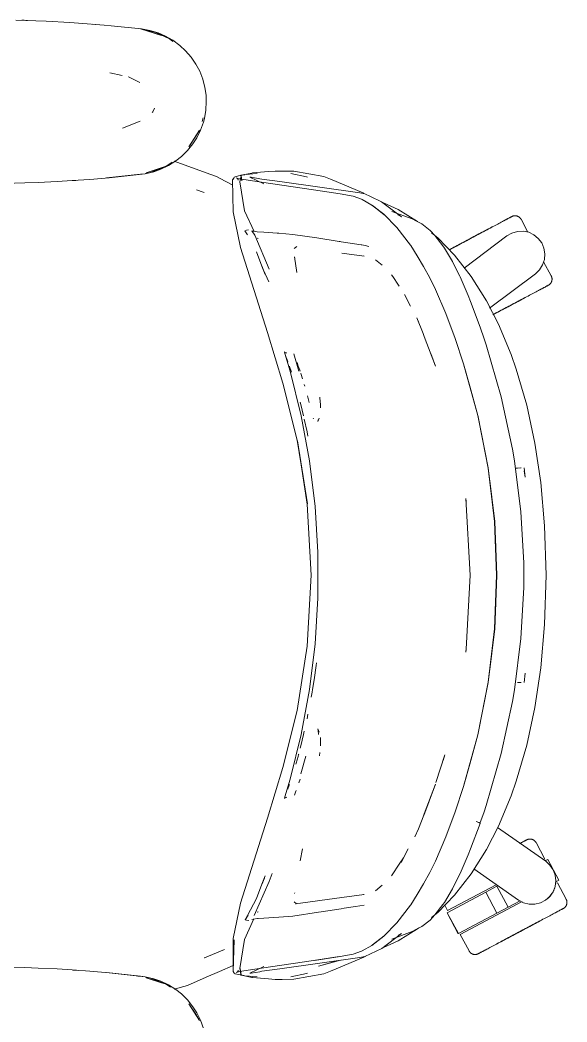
# Model space of a CAD drawing. Header units: millimetres. Extents: x 155927 to 326028, y -36033 to 97293.
# Drawn here: x 187285 to 187608, y 31866 to 32458 of the extents above; entities that cross this region are included whole.
import ezdxf

# ---------------------------------------------------------------- set-up
doc = ezdxf.new("R2010")
doc.units = ezdxf.units.MM
doc.header["$MEASUREMENT"] = 0
doc.layers.add('G-IMPT', color=8, linetype='CONTINUOUS', lineweight=9)
doc.layers.add('I-FURN', color=8, linetype='CONTINUOUS', lineweight=9)

msp = doc.modelspace()

# ---------------------------------------------------------------- linework, layer by layer
at = {"layer": 'G-IMPT'}
for p, q in [((187294.5, 32457.65), (187282.75, 32458.04)), ((187287.68, 32457.9), (187286.19, 32457.92)), ((187289.62, 32457.79), (187287.68, 32457.9)), ((187294.5, 32457.65), (187300.53, 32457.4)), ((187314.67, 32456.59), (187300.53, 32457.4)), ((187319.76, 32456.26), (187314.67, 32456.59)), ((187319.76, 32456.26), (187334.81, 32455.02)), ((187327.94, 32455.61), (187329.62, 32455.44)), ((187334.81, 32455.02), (187338.94, 32454.67)), ((187338.94, 32454.67), (187356.87, 32452.76)), ((187356.36, 32452.76), (187368.82, 32448.93)), ((187356.36, 32452.76), (187359.67, 32451.85)), ((187356.87, 32452.76), (187361.91, 32451.87)), ((187365.32, 32450.72), (187356.92, 32452.64)), ((187368.82, 32448.93), (187359.67, 32451.85)), ((187366.78, 32450.4), (187361.91, 32451.87)), ((187365.32, 32450.72), (187373.39, 32446.98)), ((187371.01, 32448.59), (187366.78, 32450.4)), ((187371.01, 32448.59), (187375.45, 32446.08)), ((187375.5, 32445.39), (187373.39, 32446.98)), ((187379.54, 32443.08), (187375.45, 32446.08)), ((187379.54, 32443.08), (187382.98, 32439.92)), ((187386.3, 32436.08), (187382.98, 32439.92)), ((187389.13, 32431.92), (187386.3, 32436.08)), ((187389.13, 32431.92), (187391.32, 32427.75)), ((187338.15, 32426.8), (187345.59, 32425.22)), ((187355.99, 32421.19), (187349.2, 32424.46)), ((187349.48, 32424.38), (187349.2, 32424.46)), ((187391.32, 32427.75), (187393.15, 32423.04)), ((187394.41, 32418.17), (187393.15, 32423.04)), ((187394.41, 32418.17), (187395.06, 32413.66)), ((187395.23, 32409.81), (187395.06, 32413.66)), ((187364.62, 32405.99), (187363.6, 32403.76)), ((187395.23, 32409.81), (187394.94, 32404.77)), ((187363.6, 32403.76), (187363.31, 32403.31)), ((187392.69, 32398.13), (187393.31, 32400.16)), ((187394.06, 32399.82), (187393.49, 32397.7)), ((187394.94, 32404.77), (187394.06, 32399.82)), ((187345.65, 32394.09), (187356.08, 32398.24)), ((187391.78, 32392.92), (187393.49, 32397.7)), ((187391.13, 32393.02), (187384.81, 32383.07)), ((187388.97, 32389.34), (187384.81, 32383.07)), ((187389.54, 32388.41), (187387.27, 32384.87)), ((187391.13, 32393.02), (187388.97, 32389.34)), ((187391.78, 32392.92), (187389.54, 32388.41)), ((187384.09, 32380.89), (187387.27, 32384.87)), ((187380.48, 32377.34), (187377.17, 32374.72)), ((187384.09, 32380.89), (187380.48, 32377.34)), ((187371.52, 32371.6), (187359.67, 32367.78)), ((187368.82, 32370.69), (187359.67, 32367.78)), ((187362.3, 32367.99), (187371.52, 32371.6)), ((187368.27, 32369.8), (187364.13, 32368.35)), ((187372.85, 32371.99), (187368.27, 32369.8)), ((187371.52, 32371.6), (187368.82, 32370.69)), ((187371.52, 32371.6), (187375.1, 32374.02)), ((187372.85, 32371.99), (187377.17, 32374.72)), ((187376.28, 32374.6), (187395.22, 32367.66)), ((187316.05, 32363.13), (187326.34, 32363.86)), ((187337.74, 32364.84), (187326.34, 32363.86)), ((187359.17, 32367.2), (187336.22, 32364.74)), ((187336.22, 32364.74), (187356.36, 32366.86)), ((187359.17, 32367.2), (187337.74, 32364.84)), ((187359.17, 32367.2), (187356.36, 32366.86)), ((187359.17, 32367.2), (187364.13, 32368.35)), ((187359.25, 32367.41), (187362.3, 32367.99)), ((187395.22, 32367.66), (187401.19, 32365.47)), ((187402.95, 32364.54), (187401.19, 32365.47)), ((187410.85, 32360.4), (187402.95, 32364.54)), ((187410.79, 32363.59), (187411.39, 32364.62)), ((187411.17, 32344.6), (187410.79, 32363.59)), ((187411.27, 32364), (187411.39, 32364.62)), ((187411.27, 32364), (187411.37, 32364.55)), ((187411.39, 32364.62), (187411.37, 32364.55)), ((187411.77, 32365.12), (187411.39, 32364.62)), ((187412.31, 32365.44), (187411.77, 32365.12)), ((187412.31, 32365.44), (187414.17, 32365.99)), ((187413.66, 32364.4), (187413.16, 32364.79)), ((187414.25, 32364.23), (187413.16, 32364.79)), ((187414.25, 32364.23), (187413.63, 32364.4)), ((187413.63, 32364.4), (187419.9, 32363.29)), ((187413.66, 32364.4), (187413.98, 32363.86)), ((187414.06, 32363.36), (187413.98, 32363.86)), ((187417.45, 32366.53), (187414.17, 32365.99)), ((187415.77, 32365.93), (187415.09, 32362.35)), ((187417.86, 32366.78), (187415.54, 32366.34)), ((187416.26, 32363.06), (187415.54, 32366.34)), ((187416.26, 32363.06), (187415.77, 32365.93)), ((187417.45, 32366.53), (187418.06, 32366.6)), ((187422.11, 32367.6), (187417.86, 32366.78)), ((187418.96, 32366.7), (187422.75, 32367.12)), ((187420.87, 32365.2), (187429.28, 32361.21)), ((187420.87, 32365.2), (187421.74, 32365.06)), ((187426.76, 32364.23), (187421.74, 32365.06)), ((187422.58, 32367.64), (187422.11, 32367.6)), ((187422.58, 32367.64), (187431.9, 32368.44)), ((187422.75, 32367.12), (187425.34, 32367.33)), ((187426.76, 32364.23), (187428.05, 32364.01)), ((187438.72, 32362.57), (187428.05, 32364.01)), ((187431.9, 32368.44), (187435.86, 32368.78)), ((187440.03, 32368.78), (187435.86, 32368.78)), ((187447, 32368.76), (187440.03, 32368.78)), ((187445.13, 32367.35), (187454.44, 32365.3)), ((187447, 32368.76), (187464.69, 32365.52)), ((187454.44, 32365.3), (187455.01, 32365.15)), ((187464.69, 32365.52), (187468.55, 32363.92)), ((187471.92, 32362.53), (187468.55, 32363.92)), ((187275.69, 32361.44), (187287.99, 32361.73)), ((187295.87, 32362.03), (187287.99, 32361.73)), ((187295.87, 32362.03), (187307.18, 32362.57)), ((187316.05, 32363.13), (187307.18, 32362.57)), ((187318.09, 32363.27), (187316.19, 32363.18)), ((187318.09, 32363.27), (187319.51, 32363.4)), ((187393.91, 32356.06), (187389.45, 32357.7)), ((187389.45, 32357.7), (187393.33, 32356.32)), ((187417.8, 32345.3), (187415.09, 32362.35)), ((187419.9, 32363.29), (187427.75, 32362.18)), ((187427.75, 32362.18), (187458.63, 32357.63)), ((187438.72, 32362.57), (187485.93, 32355.9)), ((187488.37, 32355.74), (187471.92, 32362.53)), ((187393.91, 32356.06), (187393.33, 32356.32)), ((187458.63, 32357.63), (187474.39, 32355.23)), ((187482.07, 32353.93), (187474.39, 32355.23)), ((187482.07, 32353.93), (187486.86, 32352.18)), ((187485.93, 32355.9), (187488.93, 32355.25)), ((187487.28, 32351.97), (187486.86, 32352.18)), ((187493.11, 32348.68), (187487.28, 32351.97)), ((187492.29, 32353.68), (187488.93, 32355.25)), ((187492.29, 32353.68), (187498.81, 32350.64)), ((187493.11, 32348.68), (187500.08, 32343.26)), ((187500.29, 32342.96), (187493.34, 32348.35)), ((187493.34, 32348.35), (187496.71, 32345.76)), ((187510.52, 32341.7), (187498.81, 32350.64)), ((187500, 32349.97), (187508.63, 32345.99)), ((187508.63, 32345.99), (187520.08, 32338.87)), ((187411.17, 32344.6), (187415.37, 32323.65)), ((187417.8, 32345.3), (187423.41, 32332.95)), ((187500.29, 32342.96), (187496.71, 32345.76)), ((187507.81, 32335.36), (187500.08, 32343.26)), ((187504.86, 32344.94), (187516.77, 32340.43)), ((187510.52, 32341.7), (187508.48, 32342.86)), ((187519, 32339.35), (187516.77, 32340.43)), ((187507.81, 32335.36), (187515.83, 32324.92)), ((187521.43, 32338.18), (187519, 32339.35)), ((187522.57, 32337.56), (187521.43, 32338.18)), ((187522.57, 32337.56), (187527.43, 32333.7)), ((187417.94, 32333.48), (187418, 32333.5)), ((187417.94, 32333.48), (187419.53, 32331.01)), ((187418.88, 32333.77), (187418, 32333.5)), ((187419.53, 32331.01), (187418, 32333.5)), ((187418, 32333.5), (187419.49, 32331.03)), ((187420.23, 32333.94), (187418.88, 32333.77)), ((187422.87, 32333.18), (187422.15, 32333.47)), ((187422.15, 32333.47), (187423.91, 32330.8)), ((187422.87, 32333.18), (187422.88, 32333.18)), ((187425.26, 32332.88), (187422.88, 32333.18)), ((187423.91, 32330.8), (187432.34, 32310.82)), ((187425.26, 32332.88), (187425.34, 32332.88)), ((187429.22, 32332.58), (187425.34, 32332.88)), ((187425.36, 32329.08), (187425.8, 32328.81)), ((187437.08, 32332.02), (187429.22, 32332.58)), ((187438.06, 32331.95), (187437.08, 32332.02)), ((187446.31, 32331.33), (187438.06, 32331.95)), ((187446.31, 32331.33), (187446.39, 32331.32)), ((187460.46, 32329.29), (187446.39, 32331.32)), ((187460.46, 32329.29), (187473.81, 32327.17)), ((187527.43, 32333.7), (187530.33, 32330.68)), ((187532, 32329.26), (187528.32, 32332.26)), ((187530.33, 32330.68), (187535.04, 32324.55)), ((187532, 32329.26), (187541.96, 32318.96)), ((187431.36, 32273.41), (187415.37, 32323.65)), ((187447.05, 32322.94), (187448.69, 32324.22)), ((187473.81, 32327.17), (187474.32, 32327.09)), ((187474.93, 32327), (187474.32, 32327.09)), ((187474.93, 32327), (187486.66, 32325.2)), ((187486.66, 32325.2), (187487.12, 32325.12)), ((187489.11, 32324.7), (187487.12, 32325.12)), ((187491.27, 32324.24), (187489.11, 32324.7)), ((187516, 32324.67), (187515.83, 32324.92)), ((187519.89, 32318.57), (187516, 32324.67)), ((187535.04, 32324.55), (187535.91, 32323.26)), ((187540.64, 32315.26), (187535.91, 32323.26)), ((187428.05, 32312.46), (187424.79, 32320.93)), ((187447.4, 32317.99), (187448.8, 32308.83)), ((187447.4, 32317.99), (187447.44, 32317.64)), ((187475.23, 32320.32), (187488.59, 32318.54)), ((187488.59, 32318.54), (187488.12, 32318.68)), ((187499.09, 32313.04), (187495.18, 32316.38)), ((187519.89, 32318.57), (187523.65, 32312.34)), ((187551.76, 32306.36), (187541.96, 32318.96)), ((187430.06, 32307.56), (187428.04, 32312.67)), ((187428.04, 32312.67), (187430.07, 32307.55)), ((187428.05, 32312.46), (187430.06, 32307.56)), ((187527.22, 32305.55), (187523.65, 32312.34)), ((187540.95, 32314.66), (187540.64, 32315.26)), ((187540.95, 32314.66), (187544.95, 32306.65)), ((187429.07, 32310.08), (187432.11, 32303.37)), ((187505.36, 32306.41), (187504.61, 32307.51)), ((187505.36, 32306.41), (187508.85, 32301.27)), ((187527.22, 32305.55), (187530.61, 32298.82)), ((187545.17, 32306.21), (187544.95, 32306.65)), ((187545.17, 32306.21), (187549.94, 32295.25)), ((187560.74, 32292.07), (187551.76, 32306.36)), ((187508.85, 32301.27), (187509.25, 32300.7)), ((187536.79, 32284.6), (187530.61, 32298.82)), ((187512.39, 32295.8), (187515.93, 32288.83)), ((187549.94, 32295.25), (187551.42, 32291.57)), ((187557.02, 32276.5), (187551.42, 32291.57)), ((187567.83, 32278.29), (187560.74, 32292.07)), ((187523.28, 32272.64), (187519.56, 32281.96)), ((187519.56, 32281.96), (187520.56, 32279.72)), ((187542.25, 32269.72), (187536.79, 32284.6)), ((187557.02, 32276.5), (187559.36, 32269.67)), ((187575.34, 32260.32), (187567.83, 32278.29)), ((187440.54, 32243.43), (187431.36, 32273.41)), ((187523.95, 32270.91), (187523.28, 32272.64)), ((187530.66, 32253.46), (187523.95, 32270.91)), ((187542.25, 32269.72), (187547.25, 32254.8)), ((187560.55, 32266.07), (187559.36, 32269.67)), ((187560.55, 32266.07), (187569.5, 32235.24)), ((187441.5, 32261.6), (187441.63, 32261.85)), ((187444.77, 32250.38), (187441.5, 32261.6)), ((187444.77, 32250.38), (187441.65, 32261.2)), ((187441.71, 32260.91), (187441.65, 32261.2)), ((187444.77, 32250.38), (187441.71, 32260.91)), ((187442.59, 32261.06), (187441.98, 32261.45)), ((187442.59, 32261.06), (187442.38, 32261.21)), ((187443.04, 32257.13), (187442.64, 32258.2)), ((187443.39, 32256.16), (187443.04, 32257.13)), ((187449.96, 32250.38), (187446.93, 32260.81)), ((187530.66, 32253.46), (187527.94, 32260.89)), ((187575.34, 32260.32), (187578.42, 32251.58)), ((187444.37, 32253.41), (187444.66, 32252.61)), ((187445.4, 32250.38), (187444.66, 32252.61)), ((187448.84, 32255.56), (187449.6, 32253.4)), ((187449.85, 32252.68), (187449.6, 32253.4)), ((187449.85, 32252.68), (187450.62, 32250.37)), ((187550.98, 32241.55), (187547.21, 32254.71)), ((187555.64, 32224.3), (187547.21, 32254.71)), ((187555.64, 32224.3), (187547.25, 32254.8)), ((187578.42, 32251.58), (187584.59, 32230.34)), ((187451.32, 32224.06), (187444.77, 32250.38)), ((187445.4, 32250.38), (187445.55, 32249.92)), ((187451, 32249.24), (187451.25, 32248.46)), ((187451.25, 32248.46), (187452.04, 32245.97)), ((187440.54, 32243.43), (187448.85, 32209.75)), ((187453.03, 32242.67), (187453.36, 32241.55)), ((187550.98, 32241.55), (187555.64, 32224.3)), ((187454.94, 32235.88), (187455.93, 32232.02)), ((187454.94, 32235.88), (187455.33, 32234.35)), ((187462.36, 32234.53), (187462.32, 32235.01)), ((187462.63, 32230.82), (187462.36, 32234.53)), ((187576.16, 32204.45), (187569.5, 32235.24)), ((187451.08, 32230.8), (187450.74, 32232.08)), ((187452.64, 32224.05), (187451.08, 32230.8)), ((187462.63, 32230.82), (187462.73, 32229.45)), ((187462.74, 32228.75), (187462.73, 32229.45)), ((187584.59, 32230.34), (187589.41, 32207.98)), ((187451.32, 32224.06), (187456.25, 32197.4)), ((187454.79, 32214.65), (187453.09, 32222.07)), ((187458.53, 32222.26), (187458.4, 32222.67)), ((187461.2, 32220.66), (187461.89, 32222.61)), ((187461.2, 32220.66), (187461.42, 32221.71)), ((187561.81, 32193.18), (187555.6, 32224.42)), ((187555.6, 32224.42), (187561.81, 32193.25)), ((187555.64, 32224.3), (187558.71, 32209.28)), ((187448.85, 32209.75), (187455.11, 32172.01)), ((187455.27, 32212.02), (187454.79, 32214.65)), ((187454.85, 32171.83), (187449.12, 32209.37)), ((187455.11, 32172.01), (187449.12, 32209.37)), ((187561.81, 32193.18), (187558.71, 32209.28)), ((187577.35, 32197.53), (187576.16, 32204.45)), ((187592.9, 32184.56), (187589.41, 32207.98)), ((187456.25, 32197.4), (187459.55, 32170.48)), ((187565.64, 32161.66), (187561.81, 32193.25)), ((187563.76, 32177.7), (187561.81, 32193.18)), ((187565.6, 32161.62), (187561.81, 32193.18)), ((187581.16, 32167.36), (187577.35, 32197.53)), ((187577.9, 32193.17), (187579.14, 32193.22)), ((187581.23, 32193.29), (187579.14, 32193.22)), ((187581.23, 32193.29), (187581.12, 32193.29)), ((187583, 32193.26), (187583.65, 32187.85)), ((187583.08, 32191.61), (187583.65, 32187.85)), ((187595.16, 32158.99), (187592.9, 32184.56)), ((187548.59, 32175.12), (187548.64, 32174.88)), ((187551.14, 32129.85), (187548.64, 32175.19)), ((187548.64, 32175.19), (187548.87, 32173.57)), ((187548.87, 32173.57), (187548.64, 32174.88)), ((187563.76, 32177.7), (187565.6, 32161.62)), ((187454.85, 32171.83), (187457.21, 32129.85)), ((187461.2, 32143.41), (187459.55, 32170.48)), ((187582.78, 32137.16), (187581.16, 32167.36)), ((187565.6, 32161.62), (187566.27, 32146.73)), ((187565.6, 32161.62), (187566.74, 32129.85)), ((187566.97, 32129.85), (187565.64, 32161.66)), ((187596.01, 32129.85), (187595.16, 32158.99)), ((187566.27, 32146.73), (187566.74, 32129.85)), ((187461.2, 32116.29), (187461.2, 32143.41)), ((187582.78, 32137.16), (187582.87, 32129.85)), ((187454.85, 32087.86), (187457.21, 32129.85)), ((187551.2, 32129.85), (187548.87, 32086.12)), ((187551.14, 32129.85), (187548.87, 32086.12)), ((187565.6, 32098.07), (187566.74, 32129.85)), ((187565.64, 32098.03), (187566.97, 32129.85)), ((187566.27, 32112.96), (187566.74, 32129.85)), ((187582.78, 32122.53), (187582.87, 32129.85)), ((187595.16, 32100.7), (187596.01, 32129.85)), ((187582.78, 32122.53), (187581.16, 32092.33)), ((187461.2, 32116.29), (187459.55, 32089.21)), ((187566.27, 32112.96), (187565.6, 32098.07)), ((187565.6, 32098.07), (187561.81, 32066.52)), ((187565.64, 32098.03), (187561.81, 32066.44)), ((187565.6, 32098.07), (187563.76, 32081.99)), ((187592.9, 32075.13), (187595.16, 32100.7)), ((187581.16, 32092.33), (187577.35, 32062.16)), ((187448.85, 32049.94), (187454.85, 32087.86)), ((187456.25, 32062.3), (187459.55, 32089.21)), ((187548.87, 32086.12), (187548.61, 32084.34)), ((187548.87, 32086.12), (187548.64, 32084.81)), ((187548.59, 32084.57), (187548.64, 32084.81)), ((187561.81, 32066.52), (187563.76, 32081.99)), ((187458.87, 32067.92), (187460.16, 32076.45)), ((187460.16, 32076.45), (187460.35, 32078.11)), ((187589.41, 32051.71), (187592.9, 32075.13)), ((187458.87, 32067.92), (187458.02, 32062.3)), ((187583, 32066.43), (187583.65, 32071.85)), ((187451.32, 32035.63), (187456.25, 32062.3)), ((187458.02, 32062.3), (187457.77, 32060.67)), ((187555.64, 32035.39), (187561.81, 32066.52)), ((187555.64, 32035.39), (187561.81, 32066.44)), ((187561.81, 32066.52), (187558.71, 32050.41)), ((187577.35, 32062.16), (187576.16, 32055.24)), ((187579.14, 32066.47), (187581.23, 32066.4)), ((187581.23, 32066.4), (187581.12, 32066.4)), ((187457.22, 32057.77), (187457.77, 32060.67)), ((187448.85, 32049.94), (187440.54, 32016.26)), ((187555.64, 32035.39), (187558.71, 32050.41)), ((187569.5, 32024.45), (187576.16, 32055.24)), ((187584.59, 32029.35), (187589.41, 32051.71)), ((187455.29, 32047.66), (187454.75, 32044.85)), ((187461.42, 32037.99), (187461.2, 32039.03)), ((187461.2, 32039.03), (187461.89, 32037.08)), ((187461.42, 32037.99), (187461.45, 32035.68)), ((187451.32, 32035.63), (187444.77, 32009.31)), ((187451.08, 32028.89), (187452.64, 32035.64)), ((187453.09, 32037.62), (187452.64, 32035.64)), ((187461.46, 32035.82), (187461.45, 32035.68)), ((187462.74, 32033.98), (187462.65, 32028.92)), ((187462.74, 32033.98), (187462.73, 32031.19)), ((187555.64, 32035.39), (187547.21, 32004.98)), ((187555.64, 32035.39), (187547.25, 32004.89)), ((187550.98, 32018.14), (187555.64, 32035.39)), ((187451.08, 32028.89), (187450.75, 32027.6)), ((187462.65, 32028.92), (187462.73, 32031.19)), ((187578.42, 32008.11), (187584.59, 32029.35)), ((187449.46, 32022.73), (187448.35, 32018.74)), ((187449.46, 32022.73), (187449.78, 32023.87)), ((187449.78, 32023.87), (187449.83, 32024.05)), ((187451.05, 32012.41), (187453.96, 32022.8)), ((187462.34, 32025.13), (187462.13, 32023.03)), ((187536.19, 32023.7), (187530.94, 32007.22)), ((187536.19, 32023.7), (187535.11, 32020.27)), ((187569.5, 32024.45), (187560.55, 31993.62)), ((187431.36, 31986.29), (187440.54, 32016.26)), ((187448.35, 32018.74), (187448.14, 32018.05)), ((187550.98, 32018.14), (187547.21, 32004.98)), ((187444.77, 32009.31), (187441.7, 31998.88)), ((187450.61, 32009.32), (187449.88, 32007.1)), ((187443.61, 32004.11), (187443.37, 32003.45)), ((187443.61, 32004.11), (187444.35, 32006.21)), ((187447.89, 32001.56), (187448.27, 32002.57)), ((187530.66, 32006.23), (187523.84, 31987.82)), ((187530.66, 32006.23), (187523.95, 31988.78)), ((187547.25, 32004.89), (187542.25, 31989.97)), ((187578.42, 32008.11), (187575.34, 31999.37)), ((187441.5, 31998.09), (187441.56, 31998.31)), ((187441.59, 31997.85), (187441.5, 31998.09)), ((187441.56, 31998.31), (187441.63, 31998.61)), ((187441.63, 31998.61), (187441.7, 31998.88)), ((187442.59, 31998.63), (187441.98, 31998.24)), ((187442.59, 31998.63), (187442.38, 31998.48)), ((187447.89, 32001.56), (187447.28, 31999.9)), ((187575.34, 31999.37), (187567.83, 31981.4)), ((187560.55, 31993.62), (187559.36, 31990.02)), ((187431.36, 31986.29), (187415.37, 31936.04)), ((187520.56, 31979.97), (187523.28, 31987.05)), ((187520.56, 31979.97), (187522.87, 31985.42)), ((187523.95, 31988.78), (187523.28, 31987.05)), ((187536.79, 31975.09), (187542.25, 31989.97)), ((187556.95, 31983.08), (187559.36, 31990.02)), ((187518.36, 31975.13), (187520.56, 31979.97)), ((187551.42, 31968.12), (187556.99, 31983.09)), ((187555.72, 31983.87), (187554.67, 31984.29)), ((187554.67, 31984.29), (187555.26, 31984.07)), ((187555.72, 31983.87), (187555.26, 31984.07)), ((187555.72, 31983.87), (187556.37, 31983.59)), ((187555.72, 31983.87), (187556.55, 31983.49)), ((187556.37, 31983.59), (187556.55, 31983.49)), ((187556.95, 31983.22), (187556.55, 31983.49)), ((187556.55, 31983.49), (187556.94, 31983.26)), ((187556.95, 31983.22), (187556.94, 31983.26)), ((187556.99, 31983.09), (187556.95, 31983.22)), ((187556.95, 31983.22), (187556.95, 31983.08)), ((187560.74, 31967.62), (187567.83, 31981.4)), ((187536.79, 31975.09), (187530.61, 31960.87)), ((187452.08, 31968.17), (187450.66, 31960.92)), ((187514.49, 31968.08), (187510.3, 31959.98)), ((187549.94, 31964.44), (187551.42, 31968.12)), ((187551.76, 31953.33), (187560.74, 31967.62)), ((187511.81, 31962.75), (187509.25, 31959)), ((187511.81, 31962.75), (187510.3, 31959.98)), ((187527.22, 31954.14), (187530.61, 31960.87)), ((187545.17, 31953.48), (187549.94, 31964.44)), ((187508.85, 31958.42), (187505.36, 31953.28)), ((187509.25, 31959), (187508.85, 31958.42)), ((187430.06, 31952.13), (187428.04, 31947.02)), ((187428.04, 31947.02), (187429.53, 31950.78)), ((187428.05, 31947.23), (187430.06, 31952.13)), ((187434.09, 31953.45), (187432.34, 31948.87)), ((187505.36, 31953.28), (187504.61, 31952.18)), ((187527.22, 31954.14), (187523.65, 31947.35)), ((187545.17, 31953.48), (187540.64, 31944.43)), ((187544.95, 31953.04), (187540.64, 31944.43)), ((187545.17, 31953.48), (187540.95, 31945.03)), ((187551.76, 31953.33), (187541.96, 31940.73)), ((187544.95, 31953.04), (187545.17, 31953.48)), ((187432.34, 31948.87), (187423.42, 31928.71)), ((187424.79, 31938.76), (187428.05, 31947.23)), ((187499.09, 31946.65), (187495.18, 31943.31)), ((187519.89, 31941.12), (187523.65, 31947.35)), ((187540.64, 31944.43), (187535.91, 31936.43)), ((187540.64, 31944.43), (187540.95, 31945.03)), ((187424.79, 31938.76), (187419.51, 31928.65)), ((187447.4, 31941.7), (187447.44, 31942.05)), ((187475.23, 31939.37), (187447.9, 31935.64)), ((187475.23, 31939.37), (187488.59, 31941.15)), ((187488.59, 31941.15), (187488.12, 31941.01)), ((187519.89, 31941.12), (187516, 31935.02)), ((187532, 31930.43), (187541.96, 31940.73)), ((187415.37, 31936.04), (187411.17, 31915.09)), ((187447.05, 31936.75), (187448.61, 31935.51)), ((187447.9, 31935.64), (187448.16, 31935.59)), ((187448.4, 31935.55), (187448.16, 31935.59)), ((187463.15, 31930.83), (187474.93, 31932.69)), ((187476.59, 31932.96), (187474.93, 31932.69)), ((187483.42, 31934.02), (187476.59, 31932.96)), ((187483.42, 31934.02), (187488.5, 31934.76)), ((187507.81, 31924.33), (187515.83, 31934.77)), ((187515.83, 31934.77), (187516, 31935.02)), ((187530.33, 31929.01), (187535.04, 31935.14)), ((187535.04, 31935.14), (187535.91, 31936.43)), ((187417.8, 31914.39), (187423.39, 31926.68)), ((187418.16, 31926.2), (187418.13, 31926.36)), ((187418.16, 31926.2), (187420, 31928.9)), ((187418.16, 31926.2), (187419.51, 31928.65)), ((187418.19, 31926.07), (187418.16, 31926.2)), ((187418.88, 31925.92), (187418.19, 31926.07)), ((187420.41, 31925.75), (187418.88, 31925.92)), ((187422.14, 31926.23), (187422.92, 31926.51)), ((187422.98, 31926.53), (187422.92, 31926.51)), ((187425.44, 31926.81), (187422.98, 31926.53)), ((187425.8, 31930.88), (187425.36, 31930.61)), ((187425.44, 31926.81), (187425.81, 31926.86)), ((187429.22, 31927.11), (187425.81, 31926.86)), ((187429.22, 31927.11), (187438.06, 31927.74)), ((187446.31, 31928.36), (187438.06, 31927.74)), ((187446.39, 31928.37), (187446.31, 31928.36)), ((187446.39, 31928.37), (187461.6, 31930.58)), ((187461.6, 31930.58), (187463.15, 31930.83)), ((187522.57, 31922.13), (187527.43, 31925.99)), ((187530.33, 31929.01), (187527.43, 31925.99)), ((187528.32, 31927.43), (187532, 31930.43)), ((187500.08, 31916.43), (187507.81, 31924.33)), ((187520.08, 31920.82), (187508.63, 31913.7)), ((187519, 31920.34), (187516.77, 31919.27)), ((187521.43, 31921.51), (187519, 31920.34)), ((187520.08, 31920.82), (187520.84, 31921.32)), ((187521.43, 31921.51), (187522.57, 31922.13)), ((187411.61, 31914.2), (187411.03, 31895.76)), ((187411.17, 31915.09), (187411.13, 31896.22)), ((187411.61, 31914.2), (187411.13, 31896.22)), ((187417.8, 31914.39), (187415.09, 31897.34)), ((187500.08, 31916.43), (187493.11, 31911.01)), ((187493.34, 31911.34), (187500.29, 31916.74)), ((187493.34, 31911.34), (187496.71, 31913.93)), ((187500.29, 31916.74), (187496.71, 31913.93)), ((187510.52, 31917.99), (187498.87, 31909.07)), ((187508.63, 31913.7), (187500, 31909.72)), ((187504.86, 31914.76), (187516.77, 31919.27)), ((187510.52, 31917.99), (187508.57, 31916.87)), ((187406.03, 31908.66), (187394.17, 31903.73)), ((187486.86, 31907.51), (187482.07, 31905.76)), ((187486.86, 31907.51), (187487.28, 31907.72)), ((187493.11, 31911.01), (187487.28, 31907.72)), ((187498.87, 31909.07), (187492.29, 31906.01)), ((187393.91, 31903.63), (187394.17, 31903.73)), ((187458.63, 31902.06), (187427.75, 31897.51)), ((187438.72, 31897.12), (187485.93, 31903.79)), ((187458.63, 31902.06), (187473.82, 31904.39)), ((187459.23, 31902.16), (187474.39, 31904.46)), ((187459.23, 31902.16), (187473.82, 31904.39)), ((187461.51, 31898.67), (187474.46, 31902.17)), ((187461.51, 31898.67), (187473.4, 31902.02)), ((187488.37, 31903.95), (187471.92, 31897.16)), ((187482.07, 31905.76), (187474.39, 31904.46)), ((187485.93, 31903.79), (187488.93, 31904.44)), ((187489.54, 31904.73), (187488.37, 31903.95)), ((187492.29, 31906.01), (187488.93, 31904.44)), ((187275.69, 31898.18), (187287.99, 31897.89)), ((187295.87, 31897.59), (187287.99, 31897.89)), ((187295.87, 31897.59), (187307.18, 31897.06)), ((187316.05, 31896.49), (187307.18, 31897.06)), ((187316.05, 31896.49), (187326.34, 31895.77)), ((187318.09, 31896.36), (187316.33, 31896.44)), ((187318.09, 31896.36), (187319.51, 31896.22)), ((187337.74, 31894.78), (187326.34, 31895.77)), ((187402.97, 31895.63), (187411.14, 31899.19)), ((187411, 31895.64), (187411.19, 31896.5)), ((187411.03, 31895.76), (187411.13, 31896.22)), ((187411.13, 31896.22), (187411.16, 31896.39)), ((187411.19, 31896.5), (187411.16, 31896.39)), ((187413.63, 31895.29), (187419.9, 31896.4)), ((187413.98, 31895.83), (187413.66, 31895.29)), ((187413.98, 31895.83), (187414.06, 31896.33)), ((187415.77, 31893.76), (187415.09, 31897.34)), ((187415.77, 31893.76), (187415.15, 31897.3)), ((187415.15, 31897.3), (187415.54, 31893.35)), ((187427.75, 31897.51), (187419.9, 31896.4)), ((187429.3, 31898.49), (187420.87, 31894.49)), ((187426.76, 31895.46), (187428.05, 31895.68)), ((187438.72, 31897.12), (187428.05, 31895.68)), ((187464.69, 31894.17), (187468.55, 31895.77)), ((187471.92, 31897.16), (187468.55, 31895.77)), ((187359.17, 31892.43), (187336.22, 31894.88)), ((187336.22, 31894.88), (187356.36, 31892.76)), ((187359.17, 31892.43), (187337.74, 31894.78)), ((187354.84, 31892.9), (187356.36, 31892.76)), ((187359.17, 31892.43), (187356.36, 31892.76)), ((187359.17, 31892.43), (187364.13, 31891.27)), ((187359.25, 31892.21), (187362.3, 31891.63)), ((187371.52, 31888.03), (187359.67, 31891.84)), ((187368.82, 31888.93), (187359.67, 31891.84)), ((187362.3, 31891.63), (187370.49, 31888.43)), ((187368.27, 31889.82), (187364.13, 31891.27)), ((187372.85, 31887.63), (187368.27, 31889.82)), ((187384.01, 31887.35), (187395.13, 31892.21)), ((187395.13, 31892.21), (187402.97, 31895.63)), ((187411, 31895.64), (187411.39, 31895.07)), ((187411.77, 31894.57), (187411.39, 31895.07)), ((187411.77, 31894.57), (187412.31, 31894.25)), ((187414.17, 31893.7), (187412.31, 31894.25)), ((187414.25, 31895.46), (187413.16, 31894.9)), ((187413.66, 31895.29), (187413.16, 31894.9)), ((187414.25, 31895.46), (187413.63, 31895.29)), ((187417.45, 31893.17), (187414.17, 31893.7)), ((187417.86, 31892.91), (187415.54, 31893.35)), ((187417.45, 31893.17), (187418.06, 31893.09)), ((187417.86, 31892.91), (187422.11, 31892.1)), ((187422.75, 31892.57), (187418.96, 31892.99)), ((187420.87, 31894.49), (187421.74, 31894.63)), ((187421.74, 31894.63), (187426.76, 31895.46)), ((187422.58, 31892.05), (187422.11, 31892.1)), ((187431.9, 31891.25), (187422.58, 31892.05)), ((187422.75, 31892.57), (187425.34, 31892.36)), ((187431.9, 31891.25), (187435.86, 31890.91)), ((187435.86, 31890.91), (187440.03, 31890.91)), ((187447, 31890.94), (187440.03, 31890.91)), ((187445.13, 31892.35), (187454.44, 31894.39)), ((187447, 31890.94), (187464.69, 31894.17)), ((187454.44, 31894.39), (187455.01, 31894.54)), ((187371.52, 31888.03), (187368.82, 31888.93)), ((187371.52, 31888.03), (187374.11, 31886.28)), ((187372.85, 31887.63), (187377.17, 31884.9)), ((187384.01, 31887.35), (187376.19, 31885.09)), ((187380.48, 31882.28), (187377.17, 31884.9)), ((187384.09, 31878.73), (187380.48, 31882.28)), ((187384.09, 31878.73), (187387.27, 31874.76)), ((187391.13, 31866.6), (187384.81, 31876.55)), ((187388.97, 31870.28), (187384.81, 31876.55)), ((187389.54, 31871.21), (187387.27, 31874.76)), ((187391.13, 31866.6), (187388.97, 31870.28)), ((187391.78, 31866.7), (187389.54, 31871.21)), ((187391.78, 31866.7), (187393.49, 31861.93))]:
    msp.add_line(p, q, dxfattribs=at)
at = {"layer": 'I-FURN'}
for p, q in [((187571.65, 32339.69), (187572.18, 32339.98)), ((187572.46, 32340.12), (187571.94, 32339.85)), ((187572.18, 32339.98), (187572.69, 32340.25)), ((187572.94, 32340.38), (187572.46, 32340.12)), ((187572.69, 32340.25), (187573.15, 32340.49)), ((187573.39, 32340.62), (187572.94, 32340.38)), ((187573.15, 32340.49), (187573.58, 32340.72)), ((187573.8, 32340.84), (187573.39, 32340.62)), ((187573.58, 32340.72), (187573.97, 32340.93)), ((187574.17, 32341.03), (187573.8, 32340.84)), ((187573.97, 32340.93), (187574.33, 32341.12)), ((187574.51, 32341.21), (187574.17, 32341.03)), ((187574.33, 32341.12), (187574.65, 32341.29)), ((187574.8, 32341.37), (187574.51, 32341.21)), ((187574.65, 32341.29), (187574.93, 32341.44)), ((187575.06, 32341.51), (187574.8, 32341.37)), ((187574.93, 32341.44), (187575.17, 32341.56)), ((187575.28, 32341.63), (187575.06, 32341.51)), ((187575.17, 32341.56), (187575.37, 32341.67)), ((187575.46, 32341.72), (187575.28, 32341.63)), ((187575.37, 32341.67), (187575.53, 32341.76)), ((187575.6, 32341.8), (187575.46, 32341.72)), ((187575.53, 32341.76), (187575.65, 32341.82)), ((187575.7, 32341.85), (187575.6, 32341.8)), ((187575.65, 32341.82), (187575.73, 32341.87)), ((187575.76, 32341.88), (187575.7, 32341.85)), ((187575.73, 32341.87), (187575.78, 32341.89)), ((187575.78, 32341.89), (187575.76, 32341.88)), ((187575.78, 32341.89), (187575.93, 32341.96)), ((187575.78, 32341.89), (187575.78, 32341.89)), ((187575.93, 32341.96), (187576.07, 32342.03)), ((187576.07, 32342.03), (187576.22, 32342.09)), ((187576.22, 32342.09), (187576.37, 32342.15)), ((187576.37, 32342.15), (187576.53, 32342.2)), ((187576.53, 32342.2), (187576.68, 32342.24)), ((187576.68, 32342.24), (187576.84, 32342.28)), ((187576.84, 32342.28), (187577, 32342.31)), ((187577, 32342.31), (187577.16, 32342.33)), ((187577.16, 32342.33), (187577.32, 32342.35)), ((187577.32, 32342.35), (187577.48, 32342.36)), ((187577.48, 32342.36), (187577.64, 32342.36)), ((187577.64, 32342.36), (187577.8, 32342.36)), ((187577.8, 32342.36), (187577.96, 32342.35)), ((187577.96, 32342.35), (187578.12, 32342.34)), ((187578.12, 32342.34), (187578.28, 32342.32)), ((187578.28, 32342.32), (187578.44, 32342.29)), ((187578.44, 32342.29), (187578.6, 32342.26)), ((187578.6, 32342.26), (187578.75, 32342.22)), ((187578.75, 32342.22), (187578.91, 32342.17)), ((187578.91, 32342.17), (187579.06, 32342.12)), ((187579.06, 32342.12), (187579.21, 32342.06)), ((187579.21, 32342.06), (187579.36, 32341.99)), ((187579.36, 32341.99), (187579.5, 32341.92)), ((187579.5, 32341.92), (187579.65, 32341.85)), ((187579.65, 32341.85), (187579.79, 32341.77)), ((187579.79, 32341.77), (187579.92, 32341.68)), ((187579.92, 32341.68), (187580.05, 32341.59)), ((187580.05, 32341.59), (187580.18, 32341.49)), ((187580.18, 32341.49), (187580.31, 32341.39)), ((187580.31, 32341.39), (187580.43, 32341.28)), ((187580.43, 32341.28), (187580.54, 32341.17)), ((187580.54, 32341.17), (187580.65, 32341.05)), ((187580.65, 32341.05), (187580.76, 32340.93)), ((187580.76, 32340.93), (187580.86, 32340.8)), ((187580.86, 32340.8), (187580.96, 32340.67)), ((187580.96, 32340.67), (187581.05, 32340.54)), ((187581.05, 32340.54), (187581.13, 32340.4)), ((187581.13, 32340.4), (187581.21, 32340.26)), ((187581.21, 32340.26), (187581.23, 32340.23)), ((187585.26, 32332.64), (187581.23, 32340.23)), ((187560.18, 32333.6), (187561.11, 32334.09)), ((187561.6, 32334.35), (187560.68, 32333.86)), ((187561.11, 32334.09), (187562.01, 32334.57)), ((187562.49, 32334.83), (187561.6, 32334.35)), ((187562.01, 32334.57), (187562.9, 32335.04)), ((187563.37, 32335.29), (187562.49, 32334.83)), ((187562.9, 32335.04), (187563.77, 32335.5)), ((187564.23, 32335.75), (187563.37, 32335.29)), ((187563.77, 32335.5), (187564.61, 32335.95)), ((187565.06, 32336.19), (187564.23, 32335.75)), ((187565.87, 32336.62), (187565.06, 32336.19)), ((187566.66, 32337.04), (187565.87, 32336.62)), ((187567.42, 32337.45), (187566.66, 32337.04)), ((187568.16, 32337.84), (187567.42, 32337.45)), ((187568.87, 32338.21), (187568.16, 32337.84)), ((187569.54, 32338.57), (187568.87, 32338.21)), ((187570.19, 32338.92), (187569.54, 32338.57)), ((187570.81, 32339.25), (187570.19, 32338.92)), ((187571.39, 32339.56), (187570.81, 32339.25)), ((187571.08, 32339.39), (187571.65, 32339.69)), ((187571.94, 32339.85), (187571.39, 32339.56)), ((187547.57, 32311.37), (187572.89, 32330.45)), ((187549.91, 32328.14), (187548.91, 32327.6)), ((187549.37, 32327.85), (187550.37, 32328.38)), ((187550.92, 32328.67), (187549.91, 32328.14)), ((187550.37, 32328.38), (187551.38, 32328.92)), ((187551.92, 32329.2), (187550.92, 32328.67)), ((187551.38, 32328.92), (187552.38, 32329.45)), ((187552.92, 32329.74), (187551.92, 32329.2)), ((187552.38, 32329.45), (187553.38, 32329.98)), ((187553.92, 32330.27), (187552.92, 32329.74)), ((187553.38, 32329.98), (187554.38, 32330.51)), ((187554.92, 32330.8), (187553.92, 32330.27)), ((187554.38, 32330.51), (187555.37, 32331.04)), ((187555.9, 32331.32), (187554.92, 32330.8)), ((187555.37, 32331.04), (187556.36, 32331.56)), ((187556.88, 32331.84), (187555.9, 32331.32)), ((187556.36, 32331.56), (187557.33, 32332.08)), ((187557.85, 32332.36), (187556.88, 32331.84)), ((187557.33, 32332.08), (187558.29, 32332.59)), ((187558.81, 32332.87), (187557.85, 32332.36)), ((187558.29, 32332.59), (187559.25, 32333.1)), ((187559.75, 32333.37), (187558.81, 32332.87)), ((187559.25, 32333.1), (187560.18, 32333.6)), ((187560.68, 32333.86), (187559.75, 32333.37)), ((187572.89, 32330.45), (187575.81, 32332.14)), ((187575.81, 32332.14), (187579.05, 32333.08)), ((187579.05, 32333.08), (187582.42, 32333.22)), ((187582.42, 32333.22), (187585.72, 32332.55)), ((187585.72, 32332.55), (187588.77, 32331.11)), ((187588.77, 32331.11), (187591.39, 32328.98)), ((187591.39, 32328.98), (187593.42, 32326.28)), ((187540.18, 32322.96), (187539.28, 32322.48)), ((187539.69, 32322.7), (187540.61, 32323.19)), ((187541.11, 32323.45), (187540.18, 32322.96)), ((187540.61, 32323.19), (187541.54, 32323.68)), ((187542.04, 32323.95), (187541.11, 32323.45)), ((187541.54, 32323.68), (187542.48, 32324.18)), ((187543, 32324.46), (187542.04, 32323.95)), ((187542.48, 32324.18), (187543.44, 32324.69)), ((187543.96, 32324.97), (187543, 32324.46)), ((187543.44, 32324.69), (187544.41, 32325.21)), ((187544.93, 32325.49), (187543.96, 32324.97)), ((187544.41, 32325.21), (187545.38, 32325.73)), ((187545.92, 32326.01), (187544.93, 32325.49)), ((187545.38, 32325.73), (187546.37, 32326.25)), ((187546.91, 32326.54), (187545.92, 32326.01)), ((187546.37, 32326.25), (187547.37, 32326.78)), ((187547.9, 32327.07), (187546.91, 32326.54)), ((187547.37, 32326.78), (187548.37, 32327.31)), ((187548.91, 32327.6), (187547.9, 32327.07)), ((187548.37, 32327.31), (187549.37, 32327.85)), ((187593.42, 32326.28), (187594.74, 32323.18)), ((187594.74, 32323.18), (187595.29, 32319.85)), ((187595.02, 32316.49), (187593.96, 32313.29)), ((187595.29, 32319.85), (187595.02, 32316.49)), ((187592.16, 32310.44), (187589.73, 32308.1)), ((187593.96, 32313.29), (187592.16, 32310.44)), ((187599.04, 32306.73), (187594.57, 32315.14)), ((187589.73, 32308.1), (187562.66, 32287.7)), ((187599.04, 32306.73), (187599.12, 32306.58)), ((187599.12, 32306.58), (187599.18, 32306.44)), ((187599.18, 32306.44), (187599.24, 32306.29)), ((187599.24, 32306.29), (187599.3, 32306.14)), ((187599.3, 32306.14), (187599.35, 32305.98)), ((187599.35, 32305.98), (187599.39, 32305.83)), ((187599.39, 32305.83), (187599.43, 32305.67)), ((187599.43, 32305.67), (187599.46, 32305.51)), ((187599.46, 32305.51), (187599.48, 32305.35)), ((187599.49, 32304.39), (187599.47, 32304.23)), ((187599.48, 32305.35), (187599.5, 32305.19)), ((187599.51, 32304.55), (187599.49, 32304.39)), ((187599.5, 32305.19), (187599.51, 32305.03)), ((187599.51, 32305.03), (187599.52, 32304.87)), ((187599.52, 32304.87), (187599.51, 32304.71)), ((187599.51, 32304.71), (187599.51, 32304.55)), ((187591.44, 32298.12), (187592.07, 32298.46)), ((187592.07, 32298.46), (187592.68, 32298.78)), ((187592.99, 32298.94), (187592.4, 32298.63)), ((187592.68, 32298.78), (187593.24, 32299.08)), ((187593.54, 32299.23), (187592.99, 32298.94)), ((187593.24, 32299.08), (187593.78, 32299.36)), ((187594.05, 32299.51), (187593.54, 32299.23)), ((187593.78, 32299.36), (187594.28, 32299.63)), ((187594.54, 32299.77), (187594.05, 32299.51)), ((187594.28, 32299.63), (187594.75, 32299.88)), ((187594.98, 32300), (187594.54, 32299.77)), ((187594.75, 32299.88), (187595.18, 32300.11)), ((187595.39, 32300.22), (187594.98, 32300)), ((187595.18, 32300.11), (187595.57, 32300.31)), ((187595.77, 32300.42), (187595.39, 32300.22)), ((187595.57, 32300.31), (187595.93, 32300.5)), ((187596.1, 32300.6), (187595.77, 32300.42)), ((187595.93, 32300.5), (187596.24, 32300.67)), ((187596.4, 32300.76), (187596.1, 32300.6)), ((187596.24, 32300.67), (187596.52, 32300.82)), ((187596.66, 32300.89), (187596.4, 32300.76)), ((187596.52, 32300.82), (187596.76, 32300.95)), ((187596.88, 32301.01), (187596.66, 32300.89)), ((187596.76, 32300.95), (187596.96, 32301.06)), ((187597.06, 32301.11), (187596.88, 32301.01)), ((187596.96, 32301.06), (187597.13, 32301.14)), ((187597.2, 32301.18), (187597.06, 32301.11)), ((187597.13, 32301.14), (187597.25, 32301.21)), ((187597.3, 32301.23), (187597.2, 32301.18)), ((187597.25, 32301.21), (187597.33, 32301.25)), ((187597.36, 32301.27), (187597.3, 32301.23)), ((187597.33, 32301.25), (187597.37, 32301.27)), ((187597.38, 32301.28), (187597.36, 32301.27)), ((187597.37, 32301.27), (187597.38, 32301.28)), ((187597.42, 32301.3), (187597.38, 32301.28)), ((187597.56, 32301.38), (187597.42, 32301.3)), ((187597.69, 32301.46), (187597.56, 32301.38)), ((187597.83, 32301.55), (187597.69, 32301.46)), ((187597.95, 32301.65), (187597.83, 32301.55)), ((187598.08, 32301.75), (187597.95, 32301.65)), ((187598.2, 32301.86), (187598.08, 32301.75)), ((187598.32, 32301.97), (187598.2, 32301.86)), ((187598.43, 32302.08), (187598.32, 32301.97)), ((187598.54, 32302.2), (187598.43, 32302.08)), ((187598.64, 32302.33), (187598.54, 32302.2)), ((187598.74, 32302.46), (187598.64, 32302.33)), ((187598.83, 32302.59), (187598.74, 32302.46)), ((187598.92, 32302.72), (187598.83, 32302.59)), ((187599, 32302.86), (187598.92, 32302.72)), ((187599.08, 32303), (187599, 32302.86)), ((187599.15, 32303.15), (187599.08, 32303)), ((187599.21, 32303.3), (187599.15, 32303.15)), ((187599.27, 32303.45), (187599.21, 32303.3)), ((187599.32, 32303.6), (187599.27, 32303.45)), ((187599.37, 32303.75), (187599.32, 32303.6)), ((187599.41, 32303.91), (187599.37, 32303.75)), ((187599.44, 32304.07), (187599.41, 32303.91)), ((187599.47, 32304.23), (187599.44, 32304.07)), ((187581.35, 32292.75), (187580.4, 32292.25)), ((187580.84, 32292.48), (187581.78, 32292.98)), ((187582.28, 32293.25), (187581.35, 32292.75)), ((187581.78, 32292.98), (187582.7, 32293.47)), ((187583.19, 32293.73), (187582.28, 32293.25)), ((187582.7, 32293.47), (187583.61, 32293.95)), ((187583.61, 32293.95), (187584.49, 32294.43)), ((187584.49, 32294.43), (187585.36, 32294.89)), ((187585.36, 32294.89), (187586.21, 32295.34)), ((187586.21, 32295.34), (187587.03, 32295.78)), ((187587.03, 32295.78), (187587.83, 32296.2)), ((187587.83, 32296.2), (187588.61, 32296.61)), ((187588.61, 32296.61), (187589.36, 32297.01)), ((187589.36, 32297.01), (187590.08, 32297.4)), ((187590.08, 32297.4), (187590.78, 32297.77)), ((187590.78, 32297.77), (187591.44, 32298.12)), ((187568.96, 32286.17), (187569.96, 32286.7)), ((187570.5, 32286.99), (187569.5, 32286.45)), ((187569.96, 32286.7), (187570.96, 32287.23)), ((187571.51, 32287.52), (187570.5, 32286.99)), ((187570.96, 32287.23), (187571.97, 32287.77)), ((187572.51, 32288.05), (187571.51, 32287.52)), ((187571.97, 32287.77), (187572.97, 32288.3)), ((187573.52, 32288.59), (187572.51, 32288.05)), ((187572.97, 32288.3), (187573.98, 32288.83)), ((187574.52, 32289.12), (187573.52, 32288.59)), ((187573.98, 32288.83), (187574.98, 32289.37)), ((187575.52, 32289.65), (187574.52, 32289.12)), ((187574.98, 32289.37), (187575.98, 32289.9)), ((187576.51, 32290.18), (187575.52, 32289.65)), ((187575.98, 32289.9), (187576.97, 32290.42)), ((187577.5, 32290.71), (187576.51, 32290.18)), ((187576.97, 32290.42), (187577.95, 32290.95)), ((187578.48, 32291.23), (187577.5, 32290.71)), ((187577.95, 32290.95), (187578.93, 32291.47)), ((187579.45, 32291.74), (187578.48, 32291.23)), ((187578.93, 32291.47), (187579.89, 32291.98)), ((187580.4, 32292.25), (187579.45, 32291.74)), ((187579.89, 32291.98), (187580.84, 32292.48)), ((187565.55, 32284.36), (187564.59, 32283.84)), ((187565.03, 32284.08), (187566, 32284.59)), ((187566.53, 32284.87), (187565.55, 32284.36)), ((187566, 32284.59), (187566.98, 32285.11)), ((187567.51, 32285.4), (187566.53, 32284.87)), ((187566.98, 32285.11), (187567.97, 32285.64)), ((187568.5, 32285.92), (187567.51, 32285.4)), ((187567.97, 32285.64), (187568.96, 32286.17)), ((187569.5, 32286.45), (187568.5, 32285.92)), ((187567.2, 31980.72), (187595.79, 31960.71)), ((187583.33, 31972.74), (187582.99, 31972.56)), ((187583.15, 31972.65), (187583.47, 31972.82)), ((187583.62, 31972.9), (187583.33, 31972.74)), ((187583.47, 31972.82), (187583.75, 31972.96)), ((187583.88, 31973.04), (187583.62, 31972.9)), ((187583.75, 31972.96), (187583.99, 31973.09)), ((187584.1, 31973.15), (187583.88, 31973.04)), ((187583.99, 31973.09), (187584.19, 31973.2)), ((187584.28, 31973.25), (187584.1, 31973.15)), ((187584.19, 31973.2), (187584.35, 31973.29)), ((187584.42, 31973.32), (187584.28, 31973.25)), ((187584.35, 31973.29), (187584.47, 31973.35)), ((187584.52, 31973.38), (187584.42, 31973.32)), ((187584.47, 31973.35), (187584.55, 31973.39)), ((187584.58, 31973.41), (187584.52, 31973.38)), ((187584.55, 31973.39), (187584.6, 31973.42)), ((187584.6, 31973.42), (187584.58, 31973.41)), ((187584.6, 31973.42), (187584.75, 31973.49)), ((187584.6, 31973.42), (187584.6, 31973.42)), ((187584.75, 31973.49), (187584.89, 31973.56)), ((187584.89, 31973.56), (187585.04, 31973.62)), ((187585.04, 31973.62), (187585.19, 31973.68)), ((187585.19, 31973.68), (187585.35, 31973.72)), ((187585.35, 31973.72), (187585.5, 31973.77)), ((187585.5, 31973.77), (187585.66, 31973.8)), ((187585.66, 31973.8), (187585.82, 31973.83)), ((187585.82, 31973.83), (187585.98, 31973.86)), ((187585.98, 31973.86), (187586.14, 31973.88)), ((187586.14, 31973.88), (187586.3, 31973.89)), ((187586.3, 31973.89), (187586.46, 31973.89)), ((187586.46, 31973.89), (187586.62, 31973.89)), ((187586.62, 31973.89), (187586.78, 31973.88)), ((187586.78, 31973.88), (187586.94, 31973.87)), ((187586.94, 31973.87), (187587.1, 31973.85)), ((187587.1, 31973.85), (187587.26, 31973.82)), ((187587.26, 31973.82), (187587.42, 31973.78)), ((187587.42, 31973.78), (187587.57, 31973.74)), ((187587.57, 31973.74), (187587.73, 31973.7)), ((187587.73, 31973.7), (187587.88, 31973.64)), ((187587.88, 31973.64), (187588.03, 31973.59)), ((187588.03, 31973.59), (187588.18, 31973.52)), ((187588.18, 31973.52), (187588.32, 31973.45)), ((187588.32, 31973.45), (187588.47, 31973.38)), ((187588.47, 31973.38), (187588.6, 31973.29)), ((187588.6, 31973.29), (187588.74, 31973.21)), ((187588.74, 31973.21), (187588.87, 31973.11)), ((187588.87, 31973.11), (187589, 31973.02)), ((187589, 31973.02), (187589.12, 31972.91)), ((187589.12, 31972.91), (187589.24, 31972.81)), ((187589.24, 31972.81), (187589.36, 31972.69)), ((187589.36, 31972.69), (187589.47, 31972.58)), ((187580.47, 31971.22), (187581, 31971.51)), ((187581.28, 31971.65), (187580.76, 31971.38)), ((187581, 31971.51), (187581.51, 31971.77)), ((187581.76, 31971.91), (187581.28, 31971.65)), ((187581.51, 31971.77), (187581.97, 31972.02)), ((187582.21, 31972.15), (187581.76, 31971.91)), ((187581.97, 31972.02), (187582.4, 31972.25)), ((187582.62, 31972.36), (187582.21, 31972.15)), ((187582.4, 31972.25), (187582.79, 31972.46)), ((187582.99, 31972.56), (187582.62, 31972.36)), ((187582.79, 31972.46), (187583.15, 31972.65)), ((187589.47, 31972.58), (187589.58, 31972.46)), ((187589.58, 31972.46), (187589.68, 31972.33)), ((187589.68, 31972.33), (187589.77, 31972.2)), ((187589.77, 31972.2), (187589.87, 31972.07)), ((187589.87, 31972.07), (187589.95, 31971.93)), ((187589.95, 31971.93), (187590.03, 31971.79)), ((187590.03, 31971.79), (187590.05, 31971.75)), ((187595.2, 31962.07), (187590.05, 31971.75)), ((187595.56, 31961.12), (187596.95, 31961.86)), ((187595.64, 31961.17), (187595.56, 31961.12)), ((187603.52, 31949.5), (187596.95, 31961.86)), ((187579.74, 31937.78), (187553.31, 31956.29)), ((187595.79, 31960.71), (187598.3, 31958.45)), ((187598.3, 31958.45), (187600.2, 31955.66)), ((187600.2, 31955.66), (187601.38, 31952.5)), ((187601.76, 31949.15), (187601.33, 31945.8)), ((187601.38, 31952.5), (187601.76, 31949.15)), ((187601.73, 31949.52), (187602.13, 31948.76)), ((187603.52, 31949.5), (187602.13, 31948.76)), ((187537.81, 31931.55), (187566.51, 31946.81)), ((187560.34, 31942.4), (187566.98, 31945.93)), ((187573.55, 31933.57), (187566.98, 31945.93)), ((187601.33, 31945.8), (187600.11, 31942.66)), ((187602.13, 31948.76), (187602.22, 31948.81)), ((187602.34, 31947.74), (187602.71, 31947.94)), ((187607.86, 31938.25), (187602.71, 31947.94)), ((187537.63, 31930.32), (187560.34, 31942.4)), ((187566.91, 31930.03), (187560.34, 31942.4)), ((187580.61, 31937.32), (187573.55, 31933.57)), ((187582.72, 31936.19), (187579.74, 31937.78)), ((187595.64, 31937.67), (187592.64, 31936.13)), ((187598.18, 31939.89), (187595.64, 31937.67)), ((187595.92, 31937.88), (187597.34, 31939.03)), ((187597.34, 31939.03), (187599.64, 31941.82)), ((187600.11, 31942.66), (187598.18, 31939.89)), ((187607.86, 31938.25), (187607.94, 31938.11)), ((187607.94, 31938.11), (187608, 31937.96)), ((187608, 31937.96), (187608.06, 31937.81)), ((187608.06, 31937.81), (187608.12, 31937.66)), ((187608.12, 31937.66), (187608.17, 31937.51)), ((187608.17, 31937.51), (187608.21, 31937.35)), ((187608.21, 31937.35), (187608.25, 31937.2)), ((187608.25, 31937.2), (187608.28, 31937.04)), ((187536.13, 31934.71), (187537.81, 31931.55)), ((187545.32, 31917.42), (187581.93, 31936.89)), ((187573.55, 31933.57), (187566.91, 31930.03)), ((187585.99, 31935.36), (187582.72, 31936.19)), ((187589.36, 31935.34), (187585.99, 31935.36)), ((187592.64, 31936.13), (187589.36, 31935.34)), ((187603.36, 31931.29), (187602.87, 31931.04)), ((187603.1, 31931.16), (187603.57, 31931.4)), ((187603.8, 31931.53), (187603.36, 31931.29)), ((187603.57, 31931.4), (187604, 31931.63)), ((187604.21, 31931.75), (187603.8, 31931.53)), ((187604, 31931.63), (187604.39, 31931.84)), ((187604.59, 31931.95), (187604.21, 31931.75)), ((187604.39, 31931.84), (187604.74, 31932.03)), ((187604.92, 31932.13), (187604.59, 31931.95)), ((187604.74, 31932.03), (187605.06, 31932.2)), ((187605.22, 31932.28), (187604.92, 31932.13)), ((187605.06, 31932.2), (187605.34, 31932.35)), ((187605.48, 31932.42), (187605.22, 31932.28)), ((187605.34, 31932.35), (187605.58, 31932.48)), ((187605.7, 31932.54), (187605.48, 31932.42)), ((187605.58, 31932.48), (187605.78, 31932.58)), ((187605.88, 31932.63), (187605.7, 31932.54)), ((187605.78, 31932.58), (187605.95, 31932.67)), ((187606.02, 31932.71), (187605.88, 31932.63)), ((187605.95, 31932.67), (187606.07, 31932.73)), ((187606.12, 31932.76), (187606.02, 31932.71)), ((187606.07, 31932.73), (187606.15, 31932.78)), ((187606.18, 31932.79), (187606.12, 31932.76)), ((187606.15, 31932.78), (187606.19, 31932.8)), ((187606.2, 31932.8), (187606.18, 31932.79)), ((187606.19, 31932.8), (187606.2, 31932.8)), ((187606.24, 31932.82), (187606.2, 31932.8)), ((187606.38, 31932.9), (187606.24, 31932.82)), ((187606.51, 31932.99), (187606.38, 31932.9)), ((187606.65, 31933.08), (187606.51, 31932.99)), ((187606.77, 31933.18), (187606.65, 31933.08)), ((187606.9, 31933.28), (187606.77, 31933.18)), ((187607.02, 31933.38), (187606.9, 31933.28)), ((187607.14, 31933.5), (187607.02, 31933.38)), ((187607.25, 31933.61), (187607.14, 31933.5)), ((187607.36, 31933.73), (187607.25, 31933.61)), ((187607.46, 31933.86), (187607.36, 31933.73)), ((187607.56, 31933.98), (187607.46, 31933.86)), ((187607.65, 31934.12), (187607.56, 31933.98)), ((187607.74, 31934.25), (187607.65, 31934.12)), ((187607.82, 31934.39), (187607.74, 31934.25)), ((187607.9, 31934.53), (187607.82, 31934.39)), ((187607.97, 31934.68), (187607.9, 31934.53)), ((187608.03, 31934.83), (187607.97, 31934.68)), ((187608.09, 31934.98), (187608.03, 31934.83)), ((187608.14, 31935.13), (187608.09, 31934.98)), ((187608.19, 31935.28), (187608.14, 31935.13)), ((187608.23, 31935.44), (187608.19, 31935.28)), ((187608.26, 31935.6), (187608.23, 31935.44)), ((187608.29, 31935.75), (187608.26, 31935.6)), ((187608.28, 31937.04), (187608.3, 31936.88)), ((187608.31, 31935.91), (187608.29, 31935.75)), ((187608.3, 31936.88), (187608.32, 31936.72)), ((187608.33, 31936.08), (187608.31, 31935.91)), ((187608.32, 31936.72), (187608.33, 31936.56)), ((187608.33, 31936.56), (187608.34, 31936.4)), ((187608.34, 31936.4), (187608.33, 31936.24)), ((187608.33, 31936.24), (187608.33, 31936.08)), ((187537.46, 31930.23), (187544.03, 31917.87)), ((187544.2, 31917.96), (187537.63, 31930.32)), ((187566.91, 31930.03), (187544.2, 31917.96)), ((187591.52, 31925), (187592.43, 31925.48)), ((187592.43, 31925.48), (187593.31, 31925.95)), ((187593.31, 31925.95), (187594.18, 31926.42)), ((187594.18, 31926.42), (187595.03, 31926.87)), ((187595.03, 31926.87), (187595.85, 31927.3)), ((187595.85, 31927.3), (187596.65, 31927.73)), ((187596.65, 31927.73), (187597.43, 31928.14)), ((187597.43, 31928.14), (187598.18, 31928.54)), ((187598.18, 31928.54), (187598.9, 31928.92)), ((187598.9, 31928.92), (187599.6, 31929.29)), ((187599.6, 31929.29), (187600.26, 31929.65)), ((187600.26, 31929.65), (187600.89, 31929.98)), ((187600.89, 31929.98), (187601.5, 31930.3)), ((187601.81, 31930.47), (187601.22, 31930.16)), ((187601.5, 31930.3), (187602.06, 31930.61)), ((187602.36, 31930.76), (187601.81, 31930.47)), ((187602.06, 31930.61), (187602.6, 31930.89)), ((187602.87, 31931.04), (187602.36, 31930.76)), ((187602.6, 31930.89), (187603.1, 31931.16)), ((187581.33, 31919.58), (187580.33, 31919.05)), ((187580.79, 31919.29), (187581.79, 31919.83)), ((187582.34, 31920.12), (187581.33, 31919.58)), ((187581.79, 31919.83), (187582.8, 31920.36)), ((187583.34, 31920.65), (187582.34, 31920.12)), ((187582.8, 31920.36), (187583.8, 31920.89)), ((187584.34, 31921.18), (187583.34, 31920.65)), ((187583.8, 31920.89), (187584.8, 31921.42)), ((187585.33, 31921.71), (187584.34, 31921.18)), ((187584.8, 31921.42), (187585.79, 31921.95)), ((187586.32, 31922.23), (187585.33, 31921.71)), ((187585.79, 31921.95), (187586.77, 31922.47)), ((187587.3, 31922.76), (187586.32, 31922.23)), ((187586.77, 31922.47), (187587.75, 31922.99)), ((187588.27, 31923.27), (187587.3, 31922.76)), ((187587.75, 31922.99), (187588.71, 31923.51)), ((187589.22, 31923.78), (187588.27, 31923.27)), ((187588.71, 31923.51), (187589.66, 31924.01)), ((187590.17, 31924.28), (187589.22, 31923.78)), ((187589.66, 31924.01), (187590.6, 31924.51)), ((187591.1, 31924.78), (187590.17, 31924.28)), ((187590.6, 31924.51), (187591.52, 31925)), ((187592.01, 31925.26), (187591.1, 31924.78)), ((187545.32, 31917.42), (187550.47, 31907.74)), ((187569.21, 31913.14), (187570.11, 31913.61)), ((187570.6, 31913.88), (187569.69, 31913.39)), ((187570.11, 31913.61), (187571.02, 31914.1)), ((187571.52, 31914.37), (187570.6, 31913.88)), ((187571.02, 31914.1), (187571.95, 31914.59)), ((187572.46, 31914.86), (187571.52, 31914.37)), ((187571.95, 31914.59), (187572.9, 31915.1)), ((187573.41, 31915.37), (187572.46, 31914.86)), ((187572.9, 31915.1), (187573.85, 31915.61)), ((187574.37, 31915.88), (187573.41, 31915.37)), ((187573.85, 31915.61), (187574.82, 31916.12)), ((187575.35, 31916.4), (187574.37, 31915.88)), ((187574.82, 31916.12), (187575.8, 31916.64)), ((187576.33, 31916.92), (187575.35, 31916.4)), ((187575.8, 31916.64), (187576.79, 31917.17)), ((187577.32, 31917.45), (187576.33, 31916.92)), ((187576.79, 31917.17), (187577.78, 31917.69)), ((187578.32, 31917.98), (187577.32, 31917.45)), ((187577.78, 31917.69), (187578.78, 31918.23)), ((187579.32, 31918.51), (187578.32, 31917.98)), ((187578.78, 31918.23), (187579.78, 31918.76)), ((187580.33, 31919.05), (187579.32, 31918.51)), ((187579.78, 31918.76), (187580.79, 31919.29)), ((187550.49, 31907.7), (187550.47, 31907.74)), ((187550.57, 31907.56), (187550.49, 31907.7)), ((187550.66, 31907.42), (187550.57, 31907.56)), ((187558.32, 31907.35), (187558.76, 31907.58)), ((187559.02, 31907.72), (187558.55, 31907.47)), ((187558.76, 31907.58), (187559.25, 31907.84)), ((187559.52, 31907.99), (187559.02, 31907.72)), ((187559.25, 31907.84), (187559.76, 31908.11)), ((187560.06, 31908.27), (187559.52, 31907.99)), ((187559.76, 31908.11), (187560.31, 31908.41)), ((187560.62, 31908.57), (187560.06, 31908.27)), ((187560.31, 31908.41), (187560.9, 31908.72)), ((187560.9, 31908.72), (187561.51, 31909.05)), ((187561.51, 31909.05), (187562.16, 31909.39)), ((187562.16, 31909.39), (187562.84, 31909.75)), ((187562.84, 31909.75), (187563.55, 31910.13)), ((187563.55, 31910.13), (187564.28, 31910.52)), ((187564.28, 31910.52), (187565.04, 31910.92)), ((187565.04, 31910.92), (187565.83, 31911.34)), ((187565.83, 31911.34), (187566.64, 31911.77)), ((187566.64, 31911.77), (187567.48, 31912.22)), ((187567.94, 31912.46), (187567.09, 31912.01)), ((187567.48, 31912.22), (187568.33, 31912.67)), ((187568.81, 31912.92), (187567.94, 31912.46)), ((187568.33, 31912.67), (187569.21, 31913.14)), ((187569.69, 31913.39), (187568.81, 31912.92)), ((187550.75, 31907.29), (187550.66, 31907.42)), ((187550.85, 31907.16), (187550.75, 31907.29)), ((187550.95, 31907.04), (187550.85, 31907.16)), ((187551.05, 31906.91), (187550.95, 31907.04)), ((187551.16, 31906.8), (187551.05, 31906.91)), ((187551.28, 31906.69), (187551.16, 31906.8)), ((187551.4, 31906.58), (187551.28, 31906.69)), ((187551.52, 31906.48), (187551.4, 31906.58)), ((187551.65, 31906.38), (187551.52, 31906.48)), ((187551.78, 31906.28), (187551.65, 31906.38)), ((187551.92, 31906.2), (187551.78, 31906.28)), ((187552.06, 31906.12), (187551.92, 31906.2)), ((187552.2, 31906.04), (187552.06, 31906.12)), ((187552.35, 31905.97), (187552.2, 31906.04)), ((187552.49, 31905.91), (187552.35, 31905.97)), ((187552.64, 31905.85), (187552.49, 31905.91)), ((187552.8, 31905.79), (187552.64, 31905.85)), ((187552.95, 31905.75), (187552.8, 31905.79)), ((187553.11, 31905.71), (187552.95, 31905.75)), ((187553.26, 31905.67), (187553.11, 31905.71)), ((187553.42, 31905.65), (187553.26, 31905.67)), ((187553.58, 31905.63), (187553.42, 31905.65)), ((187553.74, 31905.61), (187553.58, 31905.63)), ((187553.9, 31905.6), (187553.74, 31905.61)), ((187554.07, 31905.6), (187553.9, 31905.6)), ((187554.23, 31905.61), (187554.07, 31905.6)), ((187554.39, 31905.62), (187554.23, 31905.61)), ((187554.55, 31905.63), (187554.39, 31905.62)), ((187554.71, 31905.66), (187554.55, 31905.63)), ((187554.87, 31905.69), (187554.71, 31905.66)), ((187555.02, 31905.72), (187554.87, 31905.69)), ((187555.18, 31905.77), (187555.02, 31905.72)), ((187555.33, 31905.82), (187555.18, 31905.77)), ((187555.48, 31905.87), (187555.33, 31905.82)), ((187555.63, 31905.93), (187555.48, 31905.87)), ((187555.78, 31906), (187555.63, 31905.93)), ((187555.92, 31906.07), (187555.78, 31906)), ((187555.93, 31906.08), (187555.92, 31906.07)), ((187555.92, 31906.07), (187555.94, 31906.08)), ((187555.97, 31906.1), (187555.93, 31906.08)), ((187555.94, 31906.08), (187556, 31906.12)), ((187556.05, 31906.14), (187555.97, 31906.1)), ((187556, 31906.12), (187556.1, 31906.17)), ((187556.17, 31906.21), (187556.05, 31906.14)), ((187556.1, 31906.17), (187556.24, 31906.24)), ((187556.34, 31906.29), (187556.17, 31906.21)), ((187556.24, 31906.24), (187556.42, 31906.34)), ((187556.54, 31906.4), (187556.34, 31906.29)), ((187556.42, 31906.34), (187556.64, 31906.46)), ((187556.78, 31906.53), (187556.54, 31906.4)), ((187556.64, 31906.46), (187556.9, 31906.59)), ((187557.06, 31906.68), (187556.78, 31906.53)), ((187556.9, 31906.59), (187557.2, 31906.75)), ((187557.38, 31906.84), (187557.06, 31906.68)), ((187557.2, 31906.75), (187557.53, 31906.93)), ((187557.73, 31907.03), (187557.38, 31906.84)), ((187557.53, 31906.93), (187557.91, 31907.13)), ((187558.12, 31907.24), (187557.73, 31907.03)), ((187557.91, 31907.13), (187558.32, 31907.35)), ((187558.55, 31907.47), (187558.12, 31907.24))]:
    msp.add_line(p, q, dxfattribs=at)
for points in [[(187601.73, 31949.52), (187601.74, 31949.29), (187601.74, 31948.75), (187601.7, 31948.08), (187601.66, 31947.71)], [(187598.79, 31940.61), (187598.46, 31940.19), (187598.12, 31939.76), (187597.69, 31939.37)]]:
    msp.add_open_spline(points, degree=3, dxfattribs=at)
msp.add_open_spline([(187601.13, 31945.1), (187600.99, 31944.63), (187600.77, 31944), (187600.47, 31943.37), (187600.39, 31943.21)], degree=3, knots=[-0.6, -0.6, -0.6, -0.6, -0.5, -0.4680239, -0.4680239, -0.4680239, -0.4680239], dxfattribs=at)

doc.saveas('drawing.dxf')
